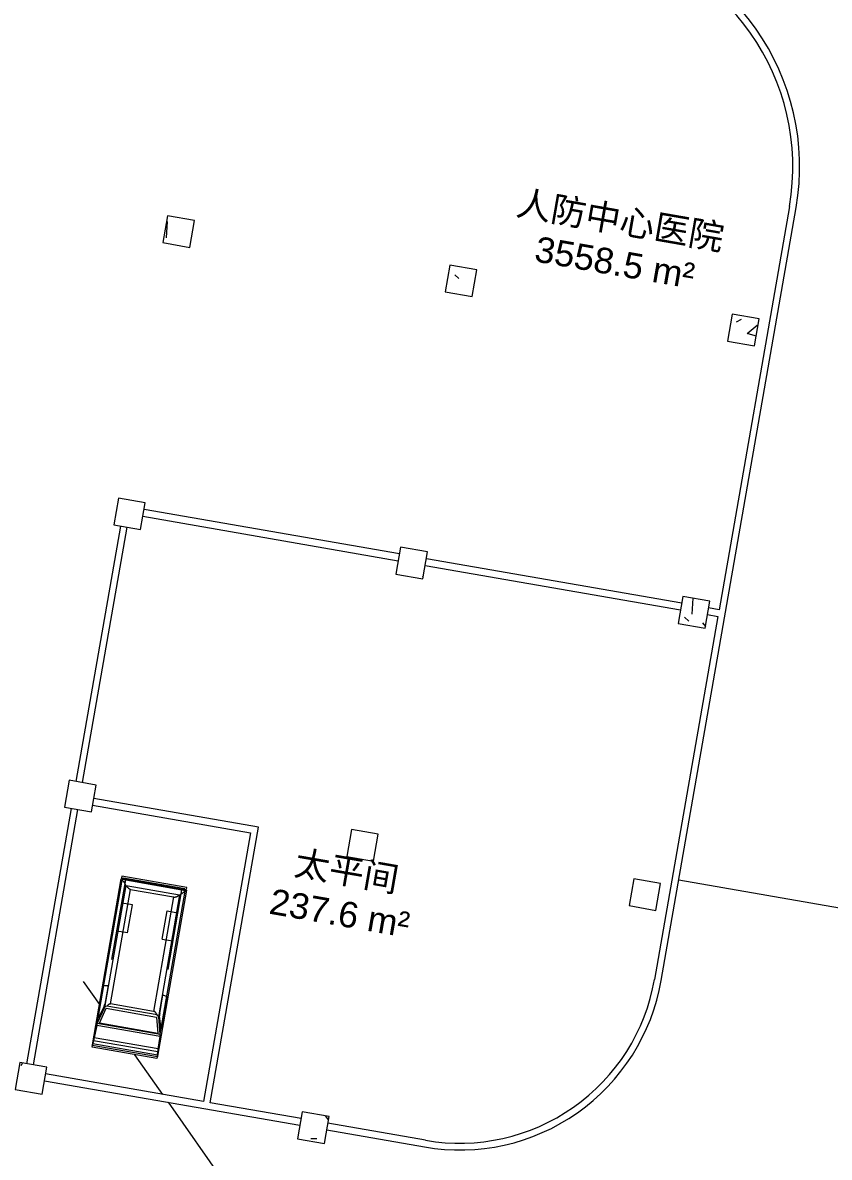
# Model space of a CAD drawing. Extents: x 274235 to 276654, y 142848 to 144425.
# Drawn here: x 276271.23 to 276294.87, y 143179.83 to 143213.09 of the extents above; entities that cross this region are included whole.
import ezdxf

# ---------------------------------------------------------------- set-up
doc = ezdxf.new("R2010")
doc.units = 0
doc.header["$LTSCALE"] = 1.5
doc.layers.get('0').update_dxf_attribs({"linetype": 'CONTINUOUS', "lineweight": 0})
for name, color, linetype, lineweight in [('_ACM-A-ANNO-RMID', 4, 'CONTINUOUS', 18), ('_ACM-A-DETL', 7, 'CONTINUOUS', 5), ('_ACM-A-DETL-THIN', 2, 'CONTINUOUS', 5), ('_ACM-A-WALL-FULL', 6, 'CONTINUOUS', 13), ('_ACM-S-STRU-CLOS', 5, 'CONTINUOUS', 5), ('Entourage', 7, 'CONTINUOUS', 5)]:
    doc.layers.add(name, color=color, linetype=linetype, lineweight=lineweight)
doc.styles.add('Arial', font='arial.ttf', dxfattribs={"height": 749.999999999999})
doc.styles.add('微软雅黑', font='')
doc.styles.get('微软雅黑').set_extended_font_data('微软雅黑')

# ---------------------------------------------------------------- blocks, each defined once
blk = doc.blocks.new('Van - Delivery Van-1576093-B1_Working')
at = {"layer": 'Entourage', "color": 250}
for p, q in [((-932.9615384615543, 3066.561538461514), (-932.9615384615543, 3015.761538461478)), ((993.9251800566631, 3066.561538461514), (-932.9615384615543, 3066.561538461514)), ((-932.9615384615543, 3015.761538461478), (-921.1931421117886, 3015.761538461478)), ((-921.1931421117886, 3015.761538461478), (-921.1931421117886, 2982.544684464831)), ((-882.161538461554, 3015.761538461513), (-882.161538461554, 2982.544684464826)), ((943.1251800566627, 3015.761538461513), (-882.161538461554, 3015.761538461513)), ((943.1251800566627, 2982.434973218255), (943.1251800566627, 3015.761538461513)), ((985.6700651888606, 2982.527169108283), (985.6700651888606, 3015.761538461478)), ((993.9251800566631, 3015.761538461478), (985.6700651888606, 3015.761538461478)), ((993.9251800566631, 3015.761538461478), (993.9251800566631, 3066.561538461514)), ((-938.8342821090573, -1951.924276010699), (-938.8342821090292, 2982.544684464829)), ((-929.2758107800879, 2982.54468446483), (-938.8342821090308, 2982.54468446483)), ((993.7527338570355, 2982.544684464819), (-929.2758107800845, 2982.54468446483)), ((981.643697327254, 2974.243099968104), (-917.1667742503068, 2974.243099968115)), ((978.1210593790031, 2965.55578832764), (-913.6441363020573, 2965.555788327651)), ((-905.8520594809279, -1309.117285823372), (-905.8520594809279, 2955.566144885198)), ((866.9087925458857, 2977.661538461513), (-802.4318694689566, 2977.661538461513)), ((-802.4318694689566, 605.9199611504238), (-802.4318694689566, 2977.661538461513)), ((-772.5657376061222, 2813.967370334371), (-772.5657376061222, -816.0595784198284)), ((823.5371907984137, 2807.609008129352), (-759.0602677208885, 2807.609008129361)), ((-616.652937643284, 2725.791632076069), (661.274205813802, 2725.791632076062)), ((-616.6529376432838, -682.7558809156242), (-616.6529376432838, 2725.791632076069)), ((661.274205813802, 2725.791632076062), (661.274205813802, -682.7558809156322)), ((837.0426606827858, -816.0595784186005), (837.0426606827858, 2813.96737033392)), ((866.9087925458857, 605.9199611504238), (866.9087925458857, 2977.661538461513)), ((970.3289825577982, -1309.117285822916), (970.3289825577982, 2955.566144885086)), ((1003.311205186098, 2982.54468446482), (993.752733857039, 2982.54468446482)), ((1003.311205186095, 2982.544684464819), (1003.311205186067, -1951.924276010698)), ((-484.8485993835863, 2288.239943834491), (-802.4318694689566, 2288.239943834491)), ((-484.8485993835863, 1453.452130605558), (-484.8485993835863, 2288.239943834491)), ((549.3255224605153, 1453.452130605558), (549.3255224605153, 2288.239943834491)), ((549.3255224605153, 2288.239943834491), (866.9087925458857, 2288.239943834491)), ((-484.8485993835863, 1453.452130605558), (-802.4318694689566, 1453.452130605558)), ((549.3255224605153, 1453.452130605558), (664.4255720202557, 1453.452130605558)), ((668.3371305509021, 1453.452130605558), (866.9087925458857, 1453.452130605558)), ((-904.8810403261732, -184.5304558204684), (-783.7780563750393, -159.2384615384738)), ((-904.8810403261732, -1159.546552225398), (-904.8810403261732, -184.5304558204684)), ((-783.7780563750393, -159.2384615384738), (-783.7780563750393, -714.9144461688797)), ((848.3335236311815, -159.6782040062104), (969.4365075823075, -184.3486456692872)), ((848.3335236311815, -712.2472393444727), (848.3335236311815, -159.6782040062104)), ((969.4365075823075, -184.3486456692872), (969.4365075823075, -1156.096992787587)), ((-772.5657376061222, -816.0595784198277), (-905.8520594809279, -1309.117285823371)), ((-791.7313377590118, -781.1916021755208), (-904.8810403261732, -1159.546552225398)), ((-836.0562282921989, -1295.982380436125), (-726.5441485361789, -828.5219228469625)), ((-726.5441485361789, -828.5219228469626), (772.055851463821, -828.5219228469712)), ((778.9180327287237, -760.1501750950098), (-714.441109651082, -760.1501750950015)), ((661.274205813802, -682.7558809156319), (-616.6529376432837, -682.7558809156244)), ((772.0558514638209, -828.5219228469712), (891.1437717078007, -1295.982380436135)), ((970.3289825577914, -1309.117285822916), (837.0426606827858, -816.0595784185999)), ((969.4365075823075, -1156.096992787588), (855.7676461426978, -778.7866652953508)), ((-895.5548045952961, -1309.235178993458), (-906.2929696884765, -1309.235178993458)), ((-905.8520594809339, -1309.11728582339), (-906.2909806810972, -1311.62657031378)), ((970.7679037580389, -1311.626570313771), (-906.2909806810954, -1311.62657031376)), ((891.143771707801, -1295.982380436135), (-836.0562282921989, -1295.982380436125)), ((970.7698927654277, -1309.235178993468), (958.5964548199423, -1309.235178993468)), ((970.7679037580457, -1311.626570313791), (970.3289825578001, -1309.117285822933)), ((973.471371329818, -1372.962860283134), (-908.9944482528728, -1372.962860283123)), ((-938.8342821090573, -1951.924276010697), (-938.8342821090573, -1975.273774679204)), ((-938.8342821090574, -1975.273774679204), (-938.8342821090574, -1951.924276010698)), ((-938.8342821089869, -1951.924276010698), (-937.2377848284043, -1951.924276010698)), ((-938.8342821090573, -1951.924276010698), (-935.515634612685, -1951.924276010698)), ((1003.311205186067, -1975.273774679215), (-938.8342821090574, -1975.273774679204)), ((-932.9615384615543, -2026.619482713667), (-932.9615384615543, -1975.203048600357)), ((997.033564460193, -1924.28602247467), (-932.5566413832408, -1924.286022474659)), ((988.2734449643488, -1831.430293852081), (-923.7965218874024, -1831.43029385207)), ((985.0386867431012, -1739.425858898039), (-920.5617636661505, -1739.425858898028)), ((943.1251800566356, -1975.819482713667), (-882.161538461554, -1975.819482713667)), ((993.925180056636, -1975.273774679215), (993.925180056636, -2026.619482713667)), ((999.9925576896412, -1951.924276010698), (1003.311205186067, -1951.924276010698)), ((1001.714707905483, -1951.924276010698), (1003.311205186166, -1951.924276010698)), ((1003.311205186067, -1951.924276010698), (1003.311205186067, -1975.273774679215)), ((1003.311205186067, -1975.273774679215), (1003.311205186067, -1951.924276010698)), ((993.925180056636, -2026.619482713667), (-932.9615384615543, -2026.619482713667))]:
    blk.add_line(p, q, dxfattribs=at)
at = {"layer": 'Entourage', "color": 250, "flags": 128}
for points in [[(-929.2758107800814, 2982.544684464828), (-923.5926174503817, 2978.389746436249), (-917.1667742503026, 2974.243099968113)], [(-917.1667742503037, 2974.243099968107), (-915.4290123369608, 2969.898178725682), (-913.644136302053, 2965.555788327643)], [(-905.8520594809211, 2955.566144885194), (-860.9387816166417, 2915.336848439156), (-816.4856058478864, 2868.111333283438), (-772.5657376061147, 2813.967370334361)], [(837.0426606827857, 2813.967370333921), (880.962528924622, 2868.11133328313), (925.4157046934439, 2915.33684843896), (970.3289825577914, 2955.566144885087)], [(978.1210593790029, 2965.555788327633), (979.9059354139113, 2969.898178725672), (981.6436973272531, 2974.243099968096)], [(981.6436973272532, 2974.243099968102), (988.0695405273344, 2978.389746436239), (993.7527338570347, 2982.544684464817)], [(-714.4411096510819, -760.1501750950009), (-746.5753215253634, -785.1679839784296), (-772.5657376061222, -816.0595784198277)], [(837.0426606827853, -816.0595784186005), (811.0522446023873, -785.1679839779275), (778.9180327287244, -760.1501750950075)], [(-906.2909806810961, -1311.626570313837), (-907.6539124426799, -1342.287840843462), (-908.9944482528736, -1372.962860283193)], [(973.4713713298235, -1372.962860283212), (972.1308355196288, -1342.287840843472), (970.7679037580449, -1311.626570313837)], [(-908.994448252874, -1372.962860283221), (-915.0290432086863, -1556.019044804117), (-920.561763666153, -1739.425858898122)], [(985.0386867431044, -1739.425858898138), (979.5059662856361, -1556.019044804121), (973.4713713298228, -1372.962860283224)], [(-932.5566413832407, -1924.286022474659), (-934.0748600957098, -1938.101788253409), (-935.5156346126861, -1951.924276010698)], [(-920.561763666153, -1739.425858898095), (-922.2042172773921, -1785.415797447185), (-923.7965218874028, -1831.43029385214)], [(988.2734449643548, -1831.430293852148), (986.6811403543435, -1785.415797447202), (985.0386867431049, -1739.425858898113)], [(999.9925576896404, -1951.924276010698), (998.5517831726647, -1938.101788253414), (997.033564460194, -1924.28602247467)]]:
    blk.add_lwpolyline(points, dxfattribs=at)
at = {"layer": 'Entourage', "color": 250}
for centre, major_axis, ratio, start_param, end_param in [((-804.0218359404893, -717.0532446798384), (0, 80.70057915766041), 0.2509386323065355, 3.793761316859735, 4.738894973223815), ((867.9787578966109, -717.2563395028278), (0, 78.44709316186488), 0.2509386323065205, 1.506899627804881, 2.472451066742169)]:
    blk.add_ellipse(centre, major_axis=major_axis, ratio=ratio, start_param=start_param, end_param=end_param, dxfattribs=at)
for points in [[(-913.6441363020572, 2965.555788327647), (-912.409638126596, 2963.93499526464), (-909.8764604809465, 2960.649114325956), (-907.2149202458432, 2957.275085444984), (-905.8520594809282, 2955.566144885199)], [(-772.5657376061223, 2813.96737033437), (-770.4987152261034, 2812.873305133932), (-766.1807811985454, 2810.718965521676), (-761.4950686359475, 2808.633857778057), (-759.0602677208884, 2807.609008129361)], [(823.5371907984137, 2807.609008129352), (825.9719917133037, 2808.633857777979), (830.6577042755893, 2810.718965521454), (834.975638302885, 2812.873305133561), (837.0426606827855, 2813.967370333921)], [(970.3289825577982, 2955.566144885086), (971.691843322729, 2957.275085444888), (974.3533835578605, 2960.649114325895), (976.8865612035321, 2963.934995264612), (978.1210593790031, 2965.555788327635)], [(-923.7965218874024, -1831.43029385207), (-924.3584722095936, -1844.422795691034), (-925.8421430113071, -1869.322976374832), (-928.9636914952279, -1901.197282100761), (-931.3377017350491, -1917.562339321531), (-932.5566413832408, -1924.286022474659)]]:
    blk.add_open_spline(points, degree=3, dxfattribs=at)
for points, knots in [([(-759.0602677208884, 2807.609008129362), (-750.5141262389251, 2800.007641065097), (-736.444988651886, 2787.962585138827), (-715.3573913942387, 2771.600083051173), (-701.2146378610906, 2761.527684608828), (-689.2842667753956, 2753.744993879392), (-680.0061337191881, 2748.151780178545), (-671.9798490078333, 2743.731763949406), (-665.3827266021336, 2740.378761053592), (-660.3367069772994, 2738.030988384646), (-655.1859899878875, 2735.812158893906), (-648.1862286760127, 2732.995489063076), (-639.2163215874277, 2729.965660106899), (-628.1349511781962, 2727.36203712347), (-620.5175677600645, 2726.209966762987), (-616.652937643284, 2725.791632076069)], [0, 0, 0, 0, 0.25, 0.375, 0.5, 0.5625, 0.625, 0.6875, 0.71875, 0.75, 0.78125, 0.8125, 0.875, 0.9375, 1, 1, 1, 1]), ([(661.274205813802, 2725.791632076062), (665.109029267069, 2725.466603346556), (672.7296154229356, 2725.196488594665), (683.9751597269483, 2725.882385947475), (693.2873825665981, 2727.488769295856), (700.6300273591904, 2729.29053070388), (706.0304667412119, 2730.81563189098), (711.3254382533341, 2732.550767121058), (716.5427636633001, 2734.522448822539), (721.6691261338942, 2736.660766282726), (726.7025995678179, 2738.901084996749), (731.6368335130596, 2741.258635005717), (738.0885703848735, 2744.607779008159), (746.7278601110412, 2749.441655115632), (757.2749796491075, 2755.963594085578), (771.7058170509429, 2765.65510757008), (795.3509549669842, 2783.240235078248), (813.0207048826561, 2798.254831258576), (823.5371907984139, 2807.609008129353)], [0, 0, 0, 0, 0.05555555555555555, 0.1111111111111111, 0.1666666666666667, 0.1944444444444444, 0.2222222222222222, 0.25, 0.2777777777777778, 0.3055555555555556, 0.3333333333333333, 0.361111111111111, 0.3888888888888888, 0.4444444444444444, 0.5138888888888888, 0.5833333333333333, 0.7222222222222222, 1, 1, 1, 1]), ([(-616.6529376432837, -682.7558809156242), (-620.314168407582, -683.4396312658622), (-625.6689486667431, -684.7497962242899), (-632.5337560917828, -687.0727512251178), (-637.54644749218, -689.082861708959), (-642.4170822233756, -691.436783500856), (-647.147221035901, -694.1167929300306), (-651.7439213042944, -697.0188442826318), (-656.2203400349538, -700.0252654132212), (-660.5597390828311, -703.1621028200972), (-664.7598904082939, -706.4959138447907), (-668.8460311838047, -709.9489910889417), (-672.8458037376805, -713.463240435601), (-676.7497645627348, -717.0486182308099), (-681.8035883059974, -721.977953194814), (-690.3681951340353, -730.8016870214933), (-701.821734411899, -743.9096624239166), (-710.3513287420982, -754.6812365441373), (-714.4411096510823, -760.1501750950015)], [0, 0, 0, 0, 0.08333333333333333, 0.125, 0.1666666666666667, 0.2083333333333333, 0.25, 0.2916666666666666, 0.3333333333333333, 0.375, 0.4166666666666666, 0.4583333333333333, 0.5, 0.5416666666666666, 0.5833333333333333, 0.6666666666666666, 0.8333333333333334, 1, 1, 1, 1]), ([(778.9180327287237, -760.1501750950098), (775.3832850759984, -755.434573126462), (768.061498998632, -746.1179279530649), (756.3808782668425, -732.452559867309), (745.9180828938827, -721.4939458035493), (738.1294724870888, -714.1724777719272), (733.5415934956203, -710.1017406592979), (730.0074525827638, -707.1538714763708), (726.3913361039959, -704.2779973163094), (722.7008851981265, -701.4639782468693), (718.9177190435369, -698.7603745971296), (715.0270136411152, -696.2286497710039), (711.025739662149, -693.8213832584519), (706.9261372522144, -691.5167120172297), (702.7230449457504, -689.3965862981134), (698.4273687472581, -687.5501568258545), (694.0031463921271, -685.9355189680855), (689.4572898785608, -684.5084951140524), (684.8390125912304, -683.3596813822872), (680.1974445339965, -682.5608691571548), (675.5397478474919, -682.124578607284), (669.2604750136569, -681.9534481531296), (664.4867444710724, -682.3077218086826), (661.274205813802, -682.755880915632)], [0, 0, 0, 0, 0.125, 0.25, 0.375, 0.4375, 0.46875, 0.5, 0.53125, 0.5625, 0.59375, 0.625, 0.65625, 0.6875, 0.71875, 0.75, 0.78125, 0.8125, 0.84375, 0.875, 0.90625, 0.9375, 1, 1, 1, 1]), ([(997.033564460193, -1924.28602247467), (996.4240946360989, -1920.924180898105), (995.2306359752746, -1913.473045931549), (993.4932323636417, -1900.280423057131), (991.8795888790763, -1885.262234549785), (989.9482992585221, -1863.096668016707), (988.8353952865489, -1844.422795691044), (988.2734449643491, -1831.430293852081)], [0, 0, 0, 0, 0.1666666666666667, 0.3333333333333333, 0.5, 0.6666666666666666, 1, 1, 1, 1])]:
    blk.add_open_spline(points, degree=3, knots=knots, dxfattribs=at)
blk = doc.blocks.new('M_Concrete-Rectangular-Column - 800 x 800mm-V722-B1_Working')
at = {"layer": '_ACM-S-STRU-CLOS'}
h = blk.add_hatch(dxfattribs=at)
h.set_pattern_fill('FP_452', color=256, style=0, pattern_type=2)
h.set_pattern_definition([(49.99999999999999, (-1008604.123, -780804.565), (3643.681986006824, -318.7812880006761), [381, -4191]), (355, (-1008604.123, -780804.565), (-704.8562580461121, 3821.135846227694), [304.8, -3352.8]), (100.451, (-1008300.483, -780831.13), (2938.852362929117, 3502.332152374178), [323.8, -3561.801]), (46.184, (-1008604.123, -779788.565), (5421.581919880712, -840.8554984886337), [571.5, -6286.5]), (96.636, (-1008152.325, -779858.635), (4748.051319755933, 4948.551449789822), [485.7, -5342.701999999999]), (351.184, (-1008604.123, -779788.565), (4748.100788072627, 4948.506072045693), [457.2, -5029.2]), (21, (-1008096.123, -780042.565), (3032.287836333134, -2045.304476687058), [381, -4191]), (326, (-1008096.123, -780042.565), (1236.042244531653, 3683.761809559103), [304.8, -3352.8]), (71.45100000000001, (-1007843.433, -780213.007), (4268.342513760047, 1638.424823382678), [323.8, -3561.801]), (37.50000000000001, (-1008604.123, -780804.565), (61.77206501183639, 1691.100777463062), [167.64, -3144.52, 167.64, -6601.46]), (37.50000000000001, (-1008604.123, -780804.565), (61.77206501183639, 1691.100777463062), [-3479.8, -3235.96, 167.64, -3197.86]), (7.499999999999999, (-1008604.123, -780804.565), (1336.393250206115, 2003.61149636239), [167.64, -1772.92, 167.64, -4351.02]), (7.499999999999999, (-1008604.123, -780804.565), (1336.393250206115, 2003.61149636239), [-2108.2, -3068.32, 167.64, -1115.06]), (327.5, (-1009736.963, -780804.565), (2711.817807077548, -114.578640950727), [167.64, -1102.36, -9220.2]), (327.5, (-1009736.963, -780804.565), (2711.817807077548, -114.578640950727), [-1270, 167.64, -3794.76, -5257.8]), (327.5, (-1009736.963, -780804.565), (2711.817807077548, -114.578640950727), [-5232.4, 167.64, -5090.16]), (317.5, (-1010244.963, -780804.565), (2962.585592803855, 508.5334453662156), [167.64, -1483.36, -6365.24]), (317.5, (-1010244.963, -780804.565), (2962.585592803855, 508.5334453662156), [-1651, 167.64, -2463.8, -3733.8]), (317.5, (-1010244.963, -780804.565), (2962.585592803855, 508.5334453662156), [-4282.44, 167.64, -3566.16])])
h.paths.add_polyline_path([(-399.999999999216, -399.9999999991294), (400.00000000081, -399.9999999991294), (400.00000000081, 400.000000000862), (-399.999999999216, 400.000000000862)])
at = {"layer": '_ACM-A-DETL', "color": 250}
for p, q in [((400.0000000000002, 400.0000000000002), (-399.9999999999999, 400.0000000000002)), ((-399.9999999999999, 400.0000000000002), (-399.9999999999999, -399.9999999999999)), ((400.0000000000002, -399.9999999999999), (400.0000000000002, 400.0000000000002)), ((-399.9999999999999, -399.9999999999999), (400.0000000000002, -399.9999999999999))]:
    blk.add_line(p, q, dxfattribs=at)
blk = doc.blocks.new('M_Concrete-Rectangular-Column - 800 x 800mm-V723-B1_Working')
at = {"layer": '_ACM-S-STRU-CLOS'}
h = blk.add_hatch(dxfattribs=at)
h.set_pattern_fill('FP_453', color=256, style=0, pattern_type=2)
h.set_pattern_definition([(49.99999999999999, (-1008604.123, -789204.565), (3643.681986006824, -318.7812880006761), [381, -4191]), (355, (-1008604.123, -789204.565), (-704.8562580461121, 3821.135846227694), [304.8, -3352.8]), (100.451, (-1008300.483, -789231.13), (2938.852362929117, 3502.332152374178), [323.8, -3561.801]), (46.184, (-1008604.123, -788188.565), (5421.581919880712, -840.8554984886337), [571.5, -6286.5]), (96.636, (-1008152.325, -788258.635), (4748.051319755933, 4948.551449789822), [485.7, -5342.701999999999]), (351.184, (-1008604.123, -788188.565), (4748.100788072627, 4948.506072045693), [457.2, -5029.2]), (21, (-1008096.123, -788442.565), (3032.287836333134, -2045.304476687058), [381, -4191]), (326, (-1008096.123, -788442.565), (1236.042244531653, 3683.761809559103), [304.8, -3352.8]), (71.45100000000001, (-1007843.433, -788613.007), (4268.342513760047, 1638.424823382678), [323.8, -3561.801]), (37.50000000000001, (-1008604.123, -789204.565), (61.77206501183639, 1691.100777463062), [167.64, -3144.52, 167.64, -6601.46]), (37.50000000000001, (-1008604.123, -789204.565), (61.77206501183639, 1691.100777463062), [-3479.8, -3235.96, 167.64, -3197.86]), (7.499999999999999, (-1008604.123, -789204.565), (1336.393250206115, 2003.61149636239), [167.64, -1772.92, 167.64, -4351.02]), (7.499999999999999, (-1008604.123, -789204.565), (1336.393250206115, 2003.61149636239), [-2108.2, -3068.32, 167.64, -1115.06]), (327.5, (-1009736.963, -789204.565), (2711.817807077548, -114.578640950727), [167.64, -1102.36, -9220.2]), (327.5, (-1009736.963, -789204.565), (2711.817807077548, -114.578640950727), [-1270, 167.64, -3794.76, -5257.8]), (327.5, (-1009736.963, -789204.565), (2711.817807077548, -114.578640950727), [-5232.4, 167.64, -5090.16]), (317.5, (-1010244.963, -789204.565), (2962.585592803855, 508.5334453662156), [167.64, -1483.36, -6365.24]), (317.5, (-1010244.963, -789204.565), (2962.585592803855, 508.5334453662156), [-1651, 167.64, -2463.8, -3733.8]), (317.5, (-1010244.963, -789204.565), (2962.585592803855, 508.5334453662156), [-4282.44, 167.64, -3566.16])])
h.paths.add_polyline_path([(-399.999999999216, -399.9999999992334), (400.00000000081, -399.9999999992334), (400.00000000081, 400.000000000758), (-399.999999999216, 400.000000000758)])
at = {"layer": '_ACM-A-DETL', "color": 250}
for p, q in [((400.0000000000002, 400.0000000000002), (-399.9999999999999, 400.0000000000002)), ((-399.9999999999999, 400.0000000000002), (-399.9999999999999, -399.9999999999999)), ((400.0000000000002, -399.9999999999999), (400.0000000000002, 400.0000000000002)), ((-399.9999999999999, -399.9999999999999), (400.0000000000002, -399.9999999999999))]:
    blk.add_line(p, q, dxfattribs=at)
blk = doc.blocks.new('M_Concrete-Rectangular-Column - 800 x 800mm-V724-B1_Working')
at = {"layer": '_ACM-A-DETL', "color": 250}
for p, q in [((400.0000000000002, 400.0000000000002), (-399.9999999999999, 400.0000000000002)), ((-399.9999999999999, 400.0000000000002), (-399.9999999999999, -399.9999999999999)), ((400.0000000000002, -399.9999999999999), (400.0000000000002, 400.0000000000002)), ((-399.9999999999999, -399.9999999999999), (400.0000000000002, -399.9999999999999))]:
    blk.add_line(p, q, dxfattribs=at)
blk = doc.blocks.new('M_Concrete-Rectangular-Column - 800 x 800mm-V725-B1_Working')
at = {"layer": '_ACM-S-STRU-CLOS'}
h = blk.add_hatch(dxfattribs=at)
h.set_pattern_fill('FP_454', color=256, style=0, pattern_type=2)
h.set_pattern_definition([(49.99999999999999, (-1008604.123, -806004.565), (3643.681986006824, -318.7812880006761), [381, -4191]), (355, (-1008604.123, -806004.565), (-704.8562580461121, 3821.135846227694), [304.8, -3352.8]), (100.451, (-1008300.483, -806031.13), (2938.852362929117, 3502.332152374178), [323.8, -3561.801]), (46.184, (-1008604.123, -804988.565), (5421.581919880712, -840.8554984886337), [571.5, -6286.5]), (96.636, (-1008152.325, -805058.635), (4748.051319755933, 4948.551449789822), [485.7, -5342.701999999999]), (351.184, (-1008604.123, -804988.565), (4748.100788072627, 4948.506072045693), [457.2, -5029.2]), (21, (-1008096.123, -805242.565), (3032.287836333134, -2045.304476687058), [381, -4191]), (326, (-1008096.123, -805242.565), (1236.042244531653, 3683.761809559103), [304.8, -3352.8]), (71.45100000000001, (-1007843.433, -805413.007), (4268.342513760047, 1638.424823382678), [323.8, -3561.801]), (37.50000000000001, (-1008604.123, -806004.565), (61.77206501183639, 1691.100777463062), [167.64, -3144.52, 167.64, -6601.46]), (37.50000000000001, (-1008604.123, -806004.565), (61.77206501183639, 1691.100777463062), [-3479.8, -3235.96, 167.64, -3197.86]), (7.499999999999999, (-1008604.123, -806004.565), (1336.393250206115, 2003.61149636239), [167.64, -1772.92, 167.64, -4351.02]), (7.499999999999999, (-1008604.123, -806004.565), (1336.393250206115, 2003.61149636239), [-2108.2, -3068.32, 167.64, -1115.06]), (327.5, (-1009736.963, -806004.565), (2711.817807077548, -114.578640950727), [167.64, -1102.36, -9220.2]), (327.5, (-1009736.963, -806004.565), (2711.817807077548, -114.578640950727), [-1270, 167.64, -3794.76, -5257.8]), (327.5, (-1009736.963, -806004.565), (2711.817807077548, -114.578640950727), [-5232.4, 167.64, -5090.16]), (317.5, (-1010244.963, -806004.565), (2962.585592803855, 508.5334453662156), [167.64, -1483.36, -6365.24]), (317.5, (-1010244.963, -806004.565), (2962.585592803855, 508.5334453662156), [-1651, 167.64, -2463.8, -3733.8]), (317.5, (-1010244.963, -806004.565), (2962.585592803855, 508.5334453662156), [-4282.44, 167.64, -3566.16])])
h.paths.add_polyline_path([(-399.9999999991467, -399.9999999991294), (400.0000000008793, -399.9999999991294), (400.0000000008793, 400.000000000862), (-399.9999999991467, 400.000000000862)])
at = {"layer": '_ACM-A-DETL', "color": 250}
for p, q in [((400.0000000000002, 400.0000000000002), (-399.9999999999999, 400.0000000000002)), ((-399.9999999999999, 400.0000000000002), (-399.9999999999999, -399.9999999999999)), ((400.0000000000002, -399.9999999999999), (400.0000000000002, 400.0000000000002)), ((-399.9999999999999, -399.9999999999999), (400.0000000000002, -399.9999999999999))]:
    blk.add_line(p, q, dxfattribs=at)
blk = doc.blocks.new('M_Concrete-Rectangular-Column - 800 x 800mm-V727-B1_Working')
at = {"layer": '_ACM-S-STRU-CLOS'}
h = blk.add_hatch(dxfattribs=at)
h.set_pattern_fill('FP_455', color=256, style=0, pattern_type=2)
h.set_pattern_definition([(49.99999999999999, (-1017004.123, -797604.565), (3643.681986006824, -318.7812880006761), [381, -4191]), (355, (-1017004.123, -797604.565), (-704.8562580461121, 3821.135846227694), [304.8, -3352.8]), (100.451, (-1016700.483, -797631.13), (2938.852362929117, 3502.332152374178), [323.8, -3561.801]), (46.184, (-1017004.123, -796588.565), (5421.581919880712, -840.8554984886337), [571.5, -6286.5]), (96.636, (-1016552.325, -796658.635), (4748.051319755933, 4948.551449789822), [485.7, -5342.701999999999]), (351.184, (-1017004.123, -796588.565), (4748.100788072627, 4948.506072045693), [457.2, -5029.2]), (21, (-1016496.123, -796842.565), (3032.287836333134, -2045.304476687058), [381, -4191]), (326, (-1016496.123, -796842.565), (1236.042244531653, 3683.761809559103), [304.8, -3352.8]), (71.45100000000001, (-1016243.433, -797013.007), (4268.342513760047, 1638.424823382678), [323.8, -3561.801]), (37.50000000000001, (-1017004.123, -797604.565), (61.77206501183639, 1691.100777463062), [167.64, -3144.52, 167.64, -6601.46]), (37.50000000000001, (-1017004.123, -797604.565), (61.77206501183639, 1691.100777463062), [-3479.8, -3235.96, 167.64, -3197.86]), (7.499999999999999, (-1017004.123, -797604.565), (1336.393250206115, 2003.61149636239), [167.64, -1772.92, 167.64, -4351.02]), (7.499999999999999, (-1017004.123, -797604.565), (1336.393250206115, 2003.61149636239), [-2108.2, -3068.32, 167.64, -1115.06]), (327.5, (-1018136.963, -797604.565), (2711.817807077548, -114.578640950727), [167.64, -1102.36, -9220.2]), (327.5, (-1018136.963, -797604.565), (2711.817807077548, -114.578640950727), [-1270, 167.64, -3794.76, -5257.8]), (327.5, (-1018136.963, -797604.565), (2711.817807077548, -114.578640950727), [-5232.4, 167.64, -5090.16]), (317.5, (-1018644.963, -797604.565), (2962.585592803855, 508.5334453662156), [167.64, -1483.36, -6365.24]), (317.5, (-1018644.963, -797604.565), (2962.585592803855, 508.5334453662156), [-1651, 167.64, -2463.8, -3733.8]), (317.5, (-1018644.963, -797604.565), (2962.585592803855, 508.5334453662156), [-4282.44, 167.64, -3566.16])])
h.paths.add_polyline_path([(400.0000000011565, -399.9999999993026), (400.0000000011565, 400.0000000006887), (-399.9999999988002, 400.0000000006714), (-399.9999999988002, -399.99999999932)])
at = {"layer": '_ACM-A-DETL', "color": 250}
for p, q in [((400.0000000000002, 400.0000000000002), (-399.9999999999999, 400.0000000000002)), ((-399.9999999999999, 400.0000000000002), (-399.9999999999999, -399.9999999999999)), ((400.0000000000002, -399.9999999999999), (400.0000000000002, 400.0000000000002)), ((-399.9999999999999, -399.9999999999999), (400.0000000000002, -399.9999999999999))]:
    blk.add_line(p, q, dxfattribs=at)
blk = doc.blocks.new('M_Concrete-Rectangular-Column - 800 x 800mm-V728-B1_Working')
at = {"layer": '_ACM-S-STRU-CLOS'}
h = blk.add_hatch(dxfattribs=at)
h.set_pattern_fill('FP_456', color=256, style=0, pattern_type=2)
h.set_pattern_definition([(49.99999999999999, (-1017004.123, -806004.565), (3643.681986006824, -318.7812880006761), [381, -4191]), (355, (-1017004.123, -806004.565), (-704.8562580461121, 3821.135846227694), [304.8, -3352.8]), (100.451, (-1016700.483, -806031.13), (2938.852362929117, 3502.332152374178), [323.8, -3561.801]), (46.184, (-1017004.123, -804988.565), (5421.581919880712, -840.8554984886337), [571.5, -6286.5]), (96.636, (-1016552.325, -805058.635), (4748.051319755933, 4948.551449789822), [485.7, -5342.701999999999]), (351.184, (-1017004.123, -804988.565), (4748.100788072627, 4948.506072045693), [457.2, -5029.2]), (21, (-1016496.123, -805242.565), (3032.287836333134, -2045.304476687058), [381, -4191]), (326, (-1016496.123, -805242.565), (1236.042244531653, 3683.761809559103), [304.8, -3352.8]), (71.45100000000001, (-1016243.433, -805413.007), (4268.342513760047, 1638.424823382678), [323.8, -3561.801]), (37.50000000000001, (-1017004.123, -806004.565), (61.77206501183639, 1691.100777463062), [167.64, -3144.52, 167.64, -6601.46]), (37.50000000000001, (-1017004.123, -806004.565), (61.77206501183639, 1691.100777463062), [-3479.8, -3235.96, 167.64, -3197.86]), (7.499999999999999, (-1017004.123, -806004.565), (1336.393250206115, 2003.61149636239), [167.64, -1772.92, 167.64, -4351.02]), (7.499999999999999, (-1017004.123, -806004.565), (1336.393250206115, 2003.61149636239), [-2108.2, -3068.32, 167.64, -1115.06]), (327.5, (-1018136.963, -806004.565), (2711.817807077548, -114.578640950727), [167.64, -1102.36, -9220.2]), (327.5, (-1018136.963, -806004.565), (2711.817807077548, -114.578640950727), [-1270, 167.64, -3794.76, -5257.8]), (327.5, (-1018136.963, -806004.565), (2711.817807077548, -114.578640950727), [-5232.4, 167.64, -5090.16]), (317.5, (-1018644.963, -806004.565), (2962.585592803855, 508.5334453662156), [167.64, -1483.36, -6365.24]), (317.5, (-1018644.963, -806004.565), (2962.585592803855, 508.5334453662156), [-1651, 167.64, -2463.8, -3733.8]), (317.5, (-1018644.963, -806004.565), (2962.585592803855, 508.5334453662156), [-4282.44, 167.64, -3566.16])])
h.paths.add_polyline_path([(400.0000000010872, -399.999999999242), (400.0000000010872, 400.0000000007494), (-399.9999999988695, 400.0000000007494), (-399.9999999988695, -399.999999999242)])
at = {"layer": '_ACM-A-DETL', "color": 250}
for p, q in [((400.0000000000002, 400.0000000000002), (-399.9999999999999, 400.0000000000002)), ((-399.9999999999999, 400.0000000000002), (-399.9999999999999, -399.9999999999999)), ((400.0000000000002, -399.9999999999999), (400.0000000000002, 400.0000000000002)), ((-399.9999999999999, -399.9999999999999), (400.0000000000002, -399.9999999999999))]:
    blk.add_line(p, q, dxfattribs=at)
blk = doc.blocks.new('M_Concrete-Rectangular-Column - 800 x 800mm-V730-B1_Working')
at = {"layer": '_ACM-S-STRU-CLOS'}
h = blk.add_hatch(dxfattribs=at)
h.set_pattern_fill('FP_458', color=256, style=0, pattern_type=2)
h.set_pattern_definition([(49.99999999999999, (-1025404.123, -797604.565), (3643.681986006824, -318.7812880006761), [381, -4191]), (355, (-1025404.123, -797604.565), (-704.8562580461121, 3821.135846227694), [304.8, -3352.8]), (100.451, (-1025100.483, -797631.13), (2938.852362929117, 3502.332152374178), [323.8, -3561.801]), (46.184, (-1025404.123, -796588.565), (5421.581919880712, -840.8554984886337), [571.5, -6286.5]), (96.636, (-1024952.325, -796658.635), (4748.051319755933, 4948.551449789822), [485.7, -5342.701999999999]), (351.184, (-1025404.123, -796588.565), (4748.100788072627, 4948.506072045693), [457.2, -5029.2]), (21, (-1024896.123, -796842.565), (3032.287836333134, -2045.304476687058), [381, -4191]), (326, (-1024896.123, -796842.565), (1236.042244531653, 3683.761809559103), [304.8, -3352.8]), (71.45100000000001, (-1024643.433, -797013.007), (4268.342513760047, 1638.424823382678), [323.8, -3561.801]), (37.50000000000001, (-1025404.123, -797604.565), (61.77206501183639, 1691.100777463062), [167.64, -3144.52, 167.64, -6601.46]), (37.50000000000001, (-1025404.123, -797604.565), (61.77206501183639, 1691.100777463062), [-3479.8, -3235.96, 167.64, -3197.86]), (7.499999999999999, (-1025404.123, -797604.565), (1336.393250206115, 2003.61149636239), [167.64, -1772.92, 167.64, -4351.02]), (7.499999999999999, (-1025404.123, -797604.565), (1336.393250206115, 2003.61149636239), [-2108.2, -3068.32, 167.64, -1115.06]), (327.5, (-1026536.963, -797604.565), (2711.817807077548, -114.578640950727), [167.64, -1102.36, -9220.2]), (327.5, (-1026536.963, -797604.565), (2711.817807077548, -114.578640950727), [-1270, 167.64, -3794.76, -5257.8]), (327.5, (-1026536.963, -797604.565), (2711.817807077548, -114.578640950727), [-5232.4, 167.64, -5090.16]), (317.5, (-1027044.963, -797604.565), (2962.585592803855, 508.5334453662156), [167.64, -1483.36, -6365.24]), (317.5, (-1027044.963, -797604.565), (2962.585592803855, 508.5334453662156), [-1651, 167.64, -2463.8, -3733.8]), (317.5, (-1027044.963, -797604.565), (2962.585592803855, 508.5334453662156), [-4282.44, 167.64, -3566.16])])
h.paths.add_polyline_path([(400.0000000010179, -399.9999999992853), (400.0000000010179, 400.0000000007061), (-399.9999999989388, 400.0000000007061), (-399.9999999989388, -399.9999999992853)])
at = {"layer": '_ACM-A-DETL', "color": 250}
for p, q in [((400.0000000000002, 400.0000000000002), (-399.9999999999999, 400.0000000000002)), ((-399.9999999999999, 400.0000000000002), (-399.9999999999999, -399.9999999999999)), ((400.0000000000002, -399.9999999999999), (400.0000000000002, 400.0000000000002)), ((-399.9999999999999, -399.9999999999999), (400.0000000000002, -399.9999999999999))]:
    blk.add_line(p, q, dxfattribs=at)
blk = doc.blocks.new('M_Concrete-Rectangular-Column - 800 x 800mm-V731-B1_Working')
at = {"layer": '_ACM-S-STRU-CLOS'}
h = blk.add_hatch(dxfattribs=at)
h.set_pattern_fill('FP_459', color=256, style=0, pattern_type=2)
h.set_pattern_definition([(49.99999999999999, (-1025404.123, -806004.565), (3643.681986006824, -318.7812880006761), [381, -4191]), (355, (-1025404.123, -806004.565), (-704.8562580461121, 3821.135846227694), [304.8, -3352.8]), (100.451, (-1025100.483, -806031.13), (2938.852362929117, 3502.332152374178), [323.8, -3561.801]), (46.184, (-1025404.123, -804988.565), (5421.581919880712, -840.8554984886337), [571.5, -6286.5]), (96.636, (-1024952.325, -805058.635), (4748.051319755933, 4948.551449789822), [485.7, -5342.701999999999]), (351.184, (-1025404.123, -804988.565), (4748.100788072627, 4948.506072045693), [457.2, -5029.2]), (21, (-1024896.123, -805242.565), (3032.287836333134, -2045.304476687058), [381, -4191]), (326, (-1024896.123, -805242.565), (1236.042244531653, 3683.761809559103), [304.8, -3352.8]), (71.45100000000001, (-1024643.433, -805413.007), (4268.342513760047, 1638.424823382678), [323.8, -3561.801]), (37.50000000000001, (-1025404.123, -806004.565), (61.77206501183639, 1691.100777463062), [167.64, -3144.52, 167.64, -6601.46]), (37.50000000000001, (-1025404.123, -806004.565), (61.77206501183639, 1691.100777463062), [-3479.8, -3235.96, 167.64, -3197.86]), (7.499999999999999, (-1025404.123, -806004.565), (1336.393250206115, 2003.61149636239), [167.64, -1772.92, 167.64, -4351.02]), (7.499999999999999, (-1025404.123, -806004.565), (1336.393250206115, 2003.61149636239), [-2108.2, -3068.32, 167.64, -1115.06]), (327.5, (-1026536.963, -806004.565), (2711.817807077548, -114.578640950727), [167.64, -1102.36, -9220.2]), (327.5, (-1026536.963, -806004.565), (2711.817807077548, -114.578640950727), [-1270, 167.64, -3794.76, -5257.8]), (327.5, (-1026536.963, -806004.565), (2711.817807077548, -114.578640950727), [-5232.4, 167.64, -5090.16]), (317.5, (-1027044.963, -806004.565), (2962.585592803855, 508.5334453662156), [167.64, -1483.36, -6365.24]), (317.5, (-1027044.963, -806004.565), (2962.585592803855, 508.5334453662156), [-1651, 167.64, -2463.8, -3733.8]), (317.5, (-1027044.963, -806004.565), (2962.585592803855, 508.5334453662156), [-4282.44, 167.64, -3566.16])])
h.paths.add_polyline_path([(400.0000000009486, -399.999999999216), (400.0000000009486, 400.0000000007753), (-399.9999999990081, 400.0000000007753), (-399.9999999990081, -399.999999999216)])
at = {"layer": '_ACM-A-DETL', "color": 250}
for p, q in [((400.0000000000002, 400.0000000000002), (-399.9999999999999, 400.0000000000002)), ((-399.9999999999999, 400.0000000000002), (-399.9999999999999, -399.9999999999999)), ((400.0000000000002, -399.9999999999999), (400.0000000000002, 400.0000000000002)), ((-399.9999999999999, -399.9999999999999), (400.0000000000002, -399.9999999999999))]:
    blk.add_line(p, q, dxfattribs=at)
blk = doc.blocks.new('M_Concrete-Rectangular-Column - 800 x 800mm-V757-B1_Working')
at = {"layer": '_ACM-S-STRU-CLOS'}
h = blk.add_hatch(dxfattribs=at)
h.set_pattern_fill('FP_476', color=256, style=0, pattern_type=2)
h.set_pattern_definition([(49.99999999999999, (-1017004.123, -780804.565), (3643.681986006824, -318.7812880006761), [381, -4191]), (355, (-1017004.123, -780804.565), (-704.8562580461121, 3821.135846227694), [304.8, -3352.8]), (100.451, (-1016700.483, -780831.13), (2938.852362929117, 3502.332152374178), [323.8, -3561.801]), (46.184, (-1017004.123, -779788.565), (5421.581919880712, -840.8554984886337), [571.5, -6286.5]), (96.636, (-1016552.325, -779858.635), (4748.051319755933, 4948.551449789822), [485.7, -5342.701999999999]), (351.184, (-1017004.123, -779788.565), (4748.100788072627, 4948.506072045693), [457.2, -5029.2]), (21, (-1016496.123, -780042.565), (3032.287836333134, -2045.304476687058), [381, -4191]), (326, (-1016496.123, -780042.565), (1236.042244531653, 3683.761809559103), [304.8, -3352.8]), (71.45100000000001, (-1016243.433, -780213.007), (4268.342513760047, 1638.424823382678), [323.8, -3561.801]), (37.50000000000001, (-1017004.123, -780804.565), (61.77206501183639, 1691.100777463062), [167.64, -3144.52, 167.64, -6601.46]), (37.50000000000001, (-1017004.123, -780804.565), (61.77206501183639, 1691.100777463062), [-3479.8, -3235.96, 167.64, -3197.86]), (7.499999999999999, (-1017004.123, -780804.565), (1336.393250206115, 2003.61149636239), [167.64, -1772.92, 167.64, -4351.02]), (7.499999999999999, (-1017004.123, -780804.565), (1336.393250206115, 2003.61149636239), [-2108.2, -3068.32, 167.64, -1115.06]), (327.5, (-1018136.963, -780804.565), (2711.817807077548, -114.578640950727), [167.64, -1102.36, -9220.2]), (327.5, (-1018136.963, -780804.565), (2711.817807077548, -114.578640950727), [-1270, 167.64, -3794.76, -5257.8]), (327.5, (-1018136.963, -780804.565), (2711.817807077548, -114.578640950727), [-5232.4, 167.64, -5090.16]), (317.5, (-1018644.963, -780804.565), (2962.585592803855, 508.5334453662156), [167.64, -1483.36, -6365.24]), (317.5, (-1018644.963, -780804.565), (2962.585592803855, 508.5334453662156), [-1651, 167.64, -2463.8, -3733.8]), (317.5, (-1018644.963, -780804.565), (2962.585592803855, 508.5334453662156), [-4282.44, 167.64, -3566.16])])
h.paths.add_polyline_path([(400.0000000010179, -399.9999999992334), (400.0000000010179, 400.000000000758), (-399.9999999989388, 400.0000000007407), (-399.9999999989388, -399.9999999992507)])
at = {"layer": '_ACM-A-DETL', "color": 250}
for p, q in [((400.0000000000002, 400.0000000000002), (-399.9999999999999, 400.0000000000002)), ((-399.9999999999999, 400.0000000000002), (-399.9999999999999, -399.9999999999999)), ((400.0000000000002, -399.9999999999999), (400.0000000000002, 400.0000000000002)), ((-399.9999999999999, -399.9999999999999), (400.0000000000002, -399.9999999999999))]:
    blk.add_line(p, q, dxfattribs=at)
blk = doc.blocks.new('M_Concrete-Rectangular-Column - 800 x 800mm-V759-B1_Working')
at = {"layer": '_ACM-A-DETL', "color": 250}
for p, q in [((400.0000000000002, 400.0000000000002), (-399.9999999999999, 400.0000000000002)), ((-399.9999999999999, 400.0000000000002), (-399.9999999999999, -399.9999999999999)), ((400.0000000000002, -399.9999999999999), (400.0000000000002, 400.0000000000002)), ((-399.9999999999999, -399.9999999999999), (400.0000000000002, -399.9999999999999))]:
    blk.add_line(p, q, dxfattribs=at)
blk = doc.blocks.new('M_Concrete-Rectangular-Column - 800 x 800mm-V760-B1_Working')
at = {"layer": '_ACM-A-DETL', "color": 250}
for p, q in [((400.0000000000002, 400.0000000000002), (-399.9999999999999, 400.0000000000002)), ((-399.9999999999999, 400.0000000000002), (-399.9999999999999, -399.9999999999999)), ((400.0000000000002, -399.9999999999999), (400.0000000000002, 400.0000000000002)), ((-399.9999999999999, -399.9999999999999), (400.0000000000002, -399.9999999999999))]:
    blk.add_line(p, q, dxfattribs=at)
blk = doc.blocks.new('BASEMENT20250512')
at = {"layer": '_ACM-A-DETL-THIN'}
for p, q in [((1026312.661515719, 789804.5647777535), (1033312.66157106, 789804.5647777535)), ((1009623.214301393, 783861.8378363274), (1010205.842354487, 783279.2097832342)), ((1011474.868377073, 782010.1837606482), (1012480.486946574, 781004.565191147)), ((1012680.486946574, 780804.565191147), (1015562.911242304, 777922.1408954167))]:
    blk.add_line(p, q, dxfattribs=at)
at = {"layer": '_ACM-A-WALL-FULL', "lineweight": 9}
for p, q in [((1026112.661487296, 809804.5648295463), (1026112.661503854, 797804.5651613693)), ((1026312.661519031, 786804.5651994253), (1026312.661487296, 809804.5648298223)), ((1016604.123391691, 797804.5651613693), (1009004.123421469, 797804.5651613693)), ((1025004.123361913, 797804.5651613693), (1017404.123391691, 797804.5651613693)), ((1026112.661503854, 797804.5651613693), (1025804.123361913, 797804.5651613693)), ((1009004.123421469, 797604.5651613693), (1016604.123391691, 797604.5651613693)), ((1017404.123391691, 797604.5651613693), (1025004.123361913, 797604.5651613693)), ((1025804.123361913, 797604.5651613693), (1026112.661504129, 797604.5651613693)), ((1026112.661504129, 797604.5651613693), (1026112.661519031, 786804.5651991494)), ((1008404.123421469, 797204.5651315916), (1008404.123421469, 789604.5651613695)), ((1008604.123421469, 789604.5651613695), (1008604.123421469, 797204.5651315915)), ((1013904.123421469, 789204.5651613693), (1009004.123421469, 789204.5651613693)), ((1009004.123421469, 789004.5651613694), (1013704.123421469, 789004.5651613694)), ((1013704.123421469, 789004.5651613694), (1013704.123421469, 781004.565191147)), ((1013904.123421469, 781004.565191147), (1013904.123421469, 789204.5651613693)), ((1008404.123421469, 788804.5651613695), (1008404.123421469, 781204.5651911474)), ((1008604.123421469, 781204.5651911474), (1008604.123421469, 788804.5651613695)), ((1013704.123421469, 781004.565191147), (1009004.123421469, 781004.565191147)), ((1009004.123421469, 780804.565191147), (1016604.123391691, 780804.565191147)), ((1016604.123391691, 781004.565191147), (1013904.123421469, 781004.565191147)), ((1020312.661519031, 781004.565191147), (1017404.123391691, 781004.565191147)), ((1017404.123391691, 780804.565191147), (1020312.661519031, 780804.565191147))]:
    blk.add_line(p, q, dxfattribs=at)
for centre, radius, start, end in [((1019312.661537502, 809804.5648201641), 6999.999949793564, 7.905410412461076e-08, 89.99999999999905), ((1019312.661537502, 809804.5648201641), 6799.999949793564, 7.905449650050399e-08, 90), ((1020312.661519031, 786804.5651911469), 6000.000000000116, 269.9999999999996, 7.905188018873808e-08), ((1020312.661519031, 786804.5651911469), 5800.000000000116, 269.9999999999996, 7.905456356495944e-08)]:
    blk.add_arc(centre, radius, start, end, dxfattribs=at)
at = {"layer": '_ACM-S-STRU-CLOS'}
for name, p in [('M_Concrete-Rectangular-Column - 800 x 800mm-V725-B1_Working', (1008604.123421469, 806004.565101814)), ('M_Concrete-Rectangular-Column - 800 x 800mm-V728-B1_Working', (1017004.123391691, 806004.565101814)), ('M_Concrete-Rectangular-Column - 800 x 800mm-V731-B1_Working', (1025404.123361913, 806004.565101814)), ('M_Concrete-Rectangular-Column - 800 x 800mm-V724-B1_Working', (1008604.123421469, 797604.5651315917)), ('M_Concrete-Rectangular-Column - 800 x 800mm-V727-B1_Working', (1017004.123391691, 797604.5651315917)), ('M_Concrete-Rectangular-Column - 800 x 800mm-V730-B1_Working', (1025404.123361913, 797604.5651315917)), ('M_Concrete-Rectangular-Column - 800 x 800mm-V723-B1_Working', (1008604.123421469, 789204.5651613696)), ('M_Concrete-Rectangular-Column - 800 x 800mm-V759-B1_Working', (1017004.123391691, 789204.5651613694)), ('M_Concrete-Rectangular-Column - 800 x 800mm-V760-B1_Working', (1025404.123361913, 789204.5651613694)), ('M_Concrete-Rectangular-Column - 800 x 800mm-V722-B1_Working', (1008604.123421469, 780804.5651911473)), ('M_Concrete-Rectangular-Column - 800 x 800mm-V757-B1_Working', (1017004.123391691, 780804.5651911473))]:
    blk.add_blockref(name, p, dxfattribs=at)
at = {"layer": 'Entourage', "color": 250}
blk.add_blockref('Van - Delivery Van-1576093-B1_Working', (1011144.676636596, 784036.803243362), dxfattribs=at)
at = {"layer": '_ACM-A-ANNO-RMID', "lineweight": 5, "char_height": 749.999999999999, "attachment_point": 1}
for s, insert, width, style in [('人防中心医院', (1018232.2894415, 808934.7548650795), 7696.199999999988, '微软雅黑'), ('3558.5 m²', (1018994.7894415, 807685.0933370758), 5852.318749999992, 'Arial'), ('太平间', (1015145.509364316, 788759.4428608456), 3848.099999999994, '微软雅黑'), ('237.6 m²', (1014618.009364316, 787509.781332842), 5130.799999999993, 'Arial')]:
    blk.add_mtext(s, dxfattribs=dict(at, insert=insert, width=width, style=style))

msp = doc.modelspace()

# ---------------------------------------------------------------- block references
at = {"xscale": 0.0009999999999999994, "yscale": 0.001, "zscale": 0.001, "rotation": 350.1075696352769}
msp.add_blockref('BASEMENT20250512', (275143.7222229671, 142586.2208173259), dxfattribs=at)

doc.saveas('drawing.dxf')
